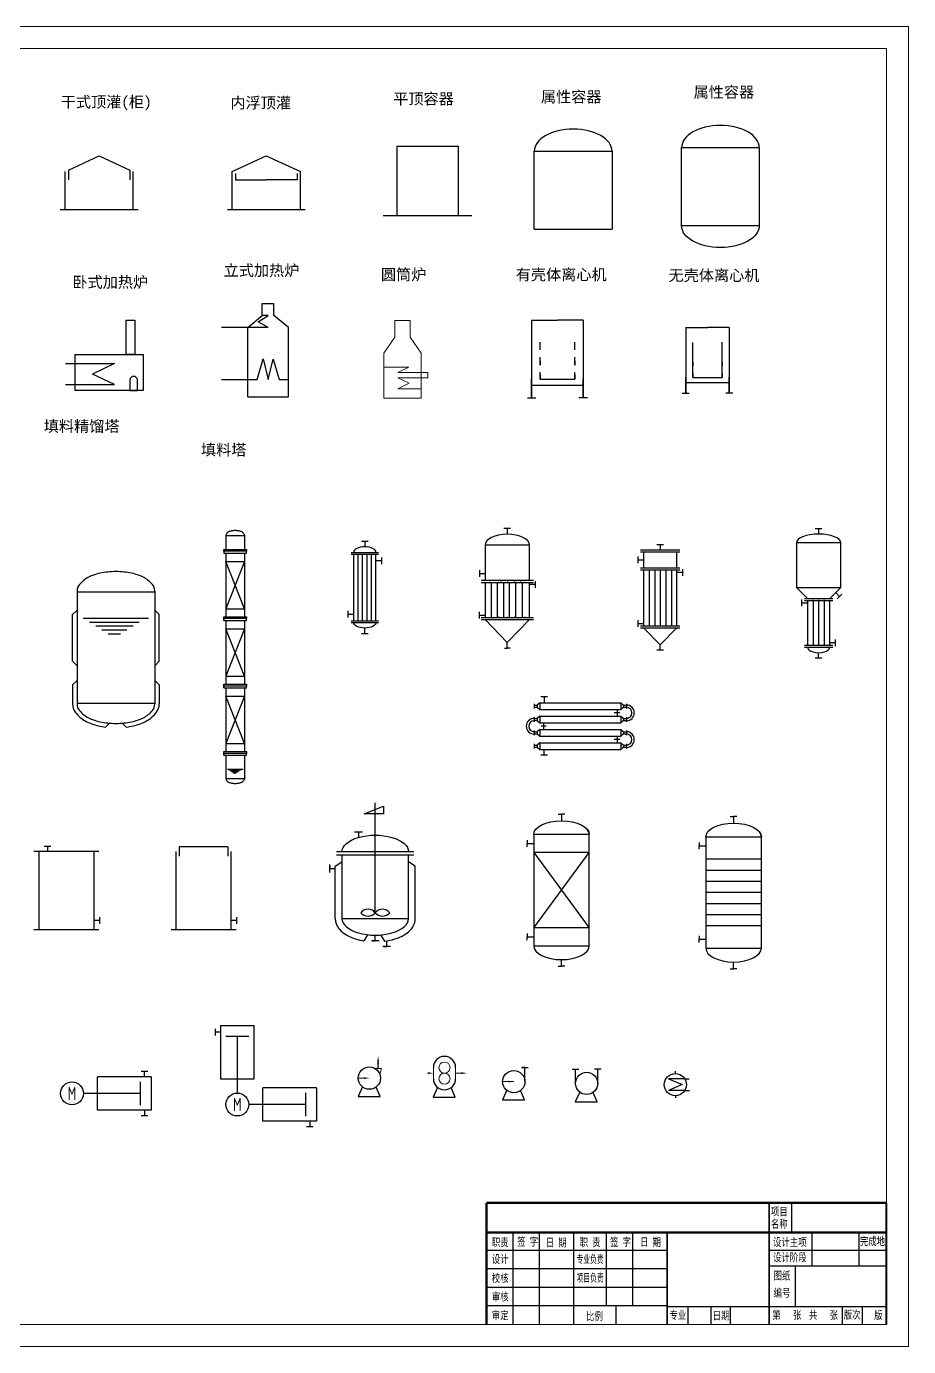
# Model space of a CAD drawing. Extents: x 2909 to 6527, y 1421 to 2016.
# Drawn here: x 6130 to 6527, y 1421 to 2015 of the extents above; entities that cross this region are included whole.
import ezdxf
from ezdxf.enums import TextEntityAlignment as Align

# ---------------------------------------------------------------- set-up
doc = ezdxf.new("R2010")
doc.units = 0
doc.linetypes.add('ACAD_ISO02W100', pattern=[15, 12, -3])
for name, color, linetype in [('sb', 2, 'Continuous'), ('sbnbps', 9, 'Continuous'), ('THIN_LINE', 1, 'Continuous')]:
    doc.layers.add(name, color=color, linetype=linetype)
doc.layers.add('细实线', color=7, linetype='Continuous', lineweight=18)
doc.styles.add('HGCAD', font='gbenor.shx', dxfattribs={"width": 0.75, "bigfont": 'gbcbig.shx'})
doc.styles.get("Standard").update_dxf_attribs({"font": 'txt', "bigfont": 'gbcbig.shx'})
doc.styles.add('TQ', font='', dxfattribs={"width": 0.75})
doc.styles.get('TQ').set_extended_font_data('SimSun')
doc.dimstyles.new('HGCAD', dxfattribs={"dimtxt": 3.5, "dimasz": 2.5, "dimexe": 1, "dimexo": 1, "dimgap": 1, "dimtad": 1, "dimdec": 0, "dimzin": 0, "dimdsep": 46, "dimtxsty": 'HGCAD', "dimcen": 2.5, "dimadec": 0, "dimazin": 0, "dimtfac": 1, "dimtmove": 0, "dimatfit": 0, "dimfxl": 1, "dimtfill": 1, "dimarcsym": 0})

# ---------------------------------------------------------------- blocks, each defined once
blk = doc.blocks.new('#HGCAD-TF-TK~A1H~HGCAD标准图框')
at = {"layer": '细实线', "color": 7}
blk.add_lwpolyline([(10, -10), (-831, -10), (-831, 584), (10, 584)], close=True, dxfattribs=at)
at = {"layer": '细实线', "color": 4}
blk.add_lwpolyline([(0, 0), (-806, 0), (-806, 574), (0, 574)], close=True, dxfattribs=at)
blk = doc.blocks.new('立式加热炉')
for p, q in [((0.438, 0.873), (0.438, 1)), ((0.438, 1), (0.562, 1)), ((0.562, 0.873), (0.562, 1)), ((0.282, 0.746), (0.438, 0.873)), ((0.392, 0.805), (0.5, 0.873)), ((0.5, 0.873), (0.438, 0.873)), ((0.718, 0.746), (0.562, 0.873)), ((0.5, 0.746), (0, 0.746)), ((0.282, 0), (0.282, 0.746)), ((0.5, 0.746), (0.392, 0.805)), ((0.718, 0), (0.718, 0.746)), ((0.382, 0.189), (0.447, 0.407)), ((0.447, 0.407), (0.5, 0.189)), ((0.5, 0.189), (0.555, 0.404)), ((0.555, 0.404), (0.617, 0.189)), ((0, 0.189), (0.382, 0.189)), ((0.617, 0.189), (0.718, 0.189)), ((0.282, 0), (0.718, 0))]:
    blk.add_line(p, q)
blk = doc.blocks.new('平顶容器')
for p, q in [((0.156, 0.787), (0.156, 0)), ((0.156, 0.787), (0.845, 0.787)), ((0.845, 0.787), (0.845, 0)), ((1, 0), (0, 0))]:
    blk.add_line(p, q)
blk = doc.blocks.new('干式顶灌(柜)')
for p, q in [((0.105, 0.509), (0.5, 0.693)), ((0.5, 0.693), (0.895, 0.509)), ((0.105, 0.509), (0.105, 0.382)), ((0.895, 0.509), (0.895, 0.382)), ((0.062, 0), (0.062, 0.49)), ((0.938, 0), (0.938, 0.49)), ((0, 0), (1, 0))]:
    blk.add_line(p, q)
blk = doc.blocks.new('内浮顶灌')
for p, q in [((0.062, 0.49), (0.5, 0.693)), ((0.5, 0.693), (0.938, 0.49)), ((0.062, 0), (0.062, 0.49)), ((0.105, 0.466), (0.105, 0.382)), ((0.105, 0.382), (0.5, 0.382)), ((0.895, 0.382), (0.5, 0.382)), ((0.895, 0.466), (0.895, 0.382)), ((0.938, 0), (0.938, 0.49)), ((0, 0), (1, 0))]:
    blk.add_line(p, q)
blk = doc.blocks.new('属性容器模板2')
for p, q in [((0, 1), (1, 1)), ((0, 0), (0, 1)), ((1, 1), (1, 0)), ((0, 0), (1, 0))]:
    blk.add_line(p, q)
blk.add_ellipse((0.5, 1), major_axis=(-0.5, 0), ratio=0.570921, start_param=3.141593, end_param=6.283185)
blk = doc.blocks.new('属性容器模板1')
for p, q in [((0, 1), (1, 1)), ((0, 0), (0, 1)), ((1, 1), (1, 0)), ((0, 0), (1, 0))]:
    blk.add_line(p, q)
blk.add_ellipse((0.5, 1), major_axis=(-0.5, 0), ratio=0.570921, start_param=3.141593, end_param=6.283185)
at = {"extrusion": (0, 0, -1)}
blk.add_ellipse((0.5, 0), major_axis=(-0.5, 0), ratio=0.570921, start_param=3.141593, end_param=6.283185, dxfattribs=at)
blk = doc.blocks.new('卧式管式加热炉')
for p, q in [((0, 0.344), (0.628, 0.344)), ((0.628, 0.344), (0.347, 0.21)), ((0.628, 0.077), (0.347, 0.21)), ((0, 0.077), (0.628, 0.077))]:
    blk.add_line(p, q)
for points in [[(0.78, 0.904), (0.891, 0.904), (0.891, 0.462), (0.78, 0.462)], [(0.126, 0.462), (1, 0.462), (1, 0), (0.126, 0)]]:
    blk.add_lwpolyline(points, close=True)
blk.add_lwpolyline([(0.829, 0.132), (0.829, 0), (0.924, 0), (0.924, 0.132)])
blk.add_arc((0.876, 0.132), 0.0475, 0, 180)
blk = doc.blocks.new('圆筒炉1')
at = {"lineweight": 0}
for points in [[(0.241, 0.996), (0.143, 0.996)], [(0.241, 0.996), (0.143, 0.996)], [(0.143, 0.996), (0.143, 0.785)], [(0.241, 0.996), (0.339, 0.996)], [(0.241, 0.996), (0.339, 0.996)], [(0.339, 0.996), (0.339, 0.785)], [(0, 0.576), (0.143, 0.785)], [(0.482, 0.576), (0.339, 0.785)], [(0, 0), (0, 0.576)], [(0, 0.483), (0, 0.576)], [(0.482, 0.483), (0.482, 0.576)], [(0.482, 0.576), (0.482, 0.329)], [(0, 0), (0, 0.483)], [(0.321, 0.399), (0, 0.399)], [(0.181, 0.329), (0.321, 0.399)], [(0.482, 0), (0.482, 0.483)], [(0.482, 0.329), (0.181, 0.329)], [(0.568, 0.262), (0.181, 0.262)], [(0.181, 0.262), (0.328, 0.191)], [(0.328, 0.191), (0.181, 0.121)], [(0.482, 0.329), (0.568, 0.329)], [(0.568, 0.329), (0.568, 0.262)], [(0.482, 0), (0, 0)], [(0, 0), (0.482, 0)], [(0, 0), (0.241, 0)], [(0.482, 0.121), (0.181, 0.121)], [(0.482, 0), (0.482, 0.121)]]:
    blk.add_lwpolyline(points, dxfattribs=at)
blk = doc.blocks.new('TMain#Pumpandreduce_machine35-有孔壳体离心机')
at = {"linetype": 'ACAD_ISO02W100'}
for p, q in [((0.054, 0.999), (0.054, 0)), ((0.054, 0.999), (0.386, 0.999)), ((0.717, 0.999), (0.386, 0.999)), ((0.717, 0.999), (0.717, 0)), ((0.163, 0.616), (0.163, 0.714)), ((0.609, 0.616), (0.609, 0.714)), ((0.163, 0.42), (0.163, 0.521)), ((0.609, 0.42), (0.609, 0.521)), ((0.163, 0.476), (0.163, 0.42)), ((0.609, 0.476), (0.609, 0.42)), ((0.054, 0), (0.054, 0.238)), ((0.163, 0.297), (0.163, 0.33)), ((0.163, 0.238), (0.163, 0.297)), ((0.163, 0.297), (0.163, 0.238)), ((0.163, 0.238), (0.609, 0.238)), ((0.609, 0.297), (0.609, 0.33)), ((0.609, 0.238), (0.609, 0.297)), ((0.609, 0.297), (0.609, 0.238)), ((0.717, 0), (0.717, 0.238)), ((0, 0), (0.068, 0)), ((0.054, 0), (0.054, 0.163)), ((0.054, 0.163), (0.054, 0.163)), ((0.054, 0.163), (0.717, 0.163)), ((0.068, 0), (0.108, 0)), ((0.703, 0), (0.663, 0)), ((0.771, 0), (0.703, 0)), ((0.717, 0), (0.717, 0.163))]:
    blk.add_line(p, q, dxfattribs=at)
blk = doc.blocks.new('无孔壳体离心机')
at = {"linetype": 'ACAD_ISO02W100'}
for p, q in [((0.053, 0.985), (0.053, 0)), ((0.053, 0.985), (0.38, 0.985)), ((0.707, 0.985), (0.38, 0.985)), ((0.707, 0.985), (0.707, 0)), ((0.16, 0.235), (0.16, 0.757)), ((0.16, 0.608), (0.16, 0.705)), ((0.601, 0.235), (0.601, 0.762)), ((0.601, 0.608), (0.601, 0.705)), ((0.16, 0.415), (0.16, 0.514)), ((0.16, 0.47), (0.16, 0.415)), ((0.601, 0.415), (0.601, 0.514)), ((0.601, 0.47), (0.601, 0.415)), ((0.053, 0), (0.053, 0.235)), ((0.16, 0.293), (0.16, 0.325)), ((0.16, 0.235), (0.16, 0.293)), ((0.16, 0.293), (0.16, 0.235)), ((0.16, 0.235), (0.601, 0.235)), ((0.601, 0.293), (0.601, 0.325)), ((0.601, 0.235), (0.601, 0.293)), ((0.601, 0.293), (0.601, 0.235)), ((0.707, 0), (0.707, 0.235)), ((0, 0), (0.067, 0)), ((0.053, 0), (0.053, 0.161)), ((0.053, 0.161), (0.053, 0.161)), ((0.053, 0.161), (0.707, 0.161)), ((0.067, 0), (0.107, 0)), ((0.694, 0), (0.654, 0)), ((0.761, 0), (0.694, 0)), ((0.707, 0), (0.707, 0.161))]:
    blk.add_line(p, q, dxfattribs=at)
blk = doc.blocks.new('填料塔')
at = {"layer": 'sb', "color": 0}
for p, q in [((27445, 11922), (27445, 11017)), ((27445, 11897), (28645, 11897)), ((28645, 11922), (28645, 11017)), ((27325, 11017), (28765, 11017)), ((27325, 10897), (27325, 11017)), ((27325, 11017), (27325, 10777)), ((28765, 10897), (27325, 10897)), ((27325, 10777), (28765, 10777)), ((27445, 10777), (27445, 6684)), ((28645, 10777), (28645, 6684)), ((28765, 11017), (28765, 10897)), ((28765, 10777), (28765, 10897)), ((27325, 6444), (27325, 6684)), ((27325, 6684), (28765, 6684)), ((28765, 6564), (27325, 6564)), ((27325, 6564), (27325, 6444)), ((27325, 6444), (28765, 6444)), ((27445, 6444), (27445, 2350)), ((28645, 6444), (28645, 2350)), ((28765, 6684), (28765, 6564)), ((28765, 6444), (28765, 6564)), ((27325, 2110), (27325, 2350)), ((27325, 2350), (28765, 2350)), ((28765, 2230), (27325, 2230)), ((27325, 2230), (27325, 2110)), ((27325, 2110), (28765, 2110)), ((27445, 2110), (27445, -1983)), ((28645, 2110), (28645, -1983)), ((28765, 2350), (28765, 2230)), ((28765, 2110), (28765, 2230)), ((27325, -2223), (27325, -1983)), ((27325, -1983), (28765, -1983)), ((27325, -2223), (27325, -1983)), ((27325, -1983), (28765, -1983)), ((28765, -2103), (27325, -2103)), ((27325, -2103), (27325, -2223)), ((28765, -2103), (27325, -2103)), ((27325, -2103), (27325, -2223)), ((27325, -2223), (28765, -2223)), ((27325, -2223), (28765, -2223)), ((27445, -2223), (27445, -3728)), ((28645, -2223), (28645, -3728)), ((28765, -1983), (28765, -2103)), ((28765, -1983), (28765, -2103)), ((28765, -2223), (28765, -2103)), ((28765, -2223), (28765, -2103)), ((27445, -3703), (28645, -3703))]:
    blk.add_line(p, q, dxfattribs=at)
for centre, radius, start, end in [((27604, 11922), 159, 140.36073, 180), ((27813, 11749), 431, 116.56505, 140.36073), ((27953, 11469), 743, 101.70092, 116.56505), ((28045, 11025), 1197, 90, 101.70092), ((28045, 11025), 1197, 78.29908, 90), ((28137, 11469), 743, 63.43495, 78.29908), ((28277, 11749), 431, 39.63927, 63.43495), ((28486, 11922), 159, 0, 39.63927), ((27604, -3728), 159, 180, 219.63927), ((27813, -3555), 431, 219.63927, 243.43495), ((27953, -3276), 743, 243.43495, 258.29908), ((28045, -2832), 1197, 258.29908, 270), ((28045, -2832), 1197, 270, 281.70092), ((28137, -3276), 743, 281.70092, 296.56505), ((28277, -3555), 431, 296.56505, 320.36073), ((28486, -3728), 159, 320.36073, 0)]:
    blk.add_arc(centre, radius, start, end, dxfattribs=at)
at = {"layer": 'sbnbps', "color": 0}
for p, q in [((28645, 10243), (27445, 7195)), ((27445, 10243), (28645, 10243)), ((28645, 7195), (27445, 10243)), ((27445, 7195), (28645, 7195)), ((28645, 5910), (27445, 2862)), ((27445, 5910), (28645, 5910)), ((28645, 2862), (27445, 5910)), ((27445, 2862), (28645, 2862)), ((28645, -1471), (27445, 1577)), ((27445, 1577), (28645, 1577)), ((28645, 1577), (27445, -1471)), ((27445, -1471), (28645, -1471)), ((27541, -3106), (28549, -3106)), ((27637, -3166), (28405, -3166)), ((27733, -3226), (28309, -3226)), ((27829, -3286), (28213, -3286)), ((27925, -3346), (28117, -3346))]:
    blk.add_line(p, q, dxfattribs=at)
blk = doc.blocks.new('#HGCAD~PID~SB~006')
at = {"color": 7}
for p, q in [((-7, 19.8), (-10, 19.8)), ((-8.5, 19.8), (-8.5, 17.5)), ((14.62, 17.5), (-14.62, 17.5)), ((-12.5, 17.5), (-12.5, -17.5)), ((12.5, -17.5), (12.5, 17.5)), ((-14.62, -17.5), (14.62, -17.5)), ((14.8, -13.5), (12.5, -13.5)), ((14.8, -12), (14.8, -15))]:
    blk.add_line(p, q, dxfattribs=at)
blk = doc.blocks.new('#HGCAD~PID~SB~007')
for p, q in [((-11, 19.62), (-11, 15.38)), ((11, 19.62), (-11, 19.62)), ((11, 19.62), (11, 15.38))]:
    blk.add_line(p, q)
at = {"color": 7}
for p, q in [((-12.5, 17.5), (-12.5, -17.5)), ((12.5, -17.5), (12.5, 17.5)), ((-14.62, -17.5), (14.62, -17.5)), ((14.8, -13.5), (12.5, -13.5)), ((14.8, -12), (14.8, -15))]:
    blk.add_line(p, q, dxfattribs=at)
blk = doc.blocks.new('#HGCAD~PID~SB~008')
at = {"color": 7}
for p, q in [((-5.02, 47.12), (3.66, 50.51)), ((0, 2.6), (0, 52.07)), ((3.66, 50.51), (3.66, 47.12)), ((3.66, 47.12), (-5.02, 47.12)), ((17.39, 30), (-17.39, 30)), ((-18, 23.49), (-15, 25.51)), ((17.39, 28.44), (-17.39, 28.44)), ((-15, 28.44), (-15, 0)), ((15, 0), (15, 28.44)), ((18, 23.49), (15, 25.51)), ((-18, 0), (-18, 23.49)), ((18, 0), (18, 23.49)), ((-15, 0), (15, 0)), ((-3.44, -7.3), (-5.16, -10.09)), ((2.4, -7.4), (4.15, -10.24))]:
    blk.add_line(p, q, dxfattribs=at)
for p, q in [((-9.28, 38.99), (-5.78, 38.99)), ((-7.53, 38.99), (-7.53, 36.49)), ((-20.51, 20.74), (-20.51, 24.24)), ((-20.51, 23.74), (-20.51, 22.49)), ((-20.51, 21.24), (-20.51, 22.49)), ((-20.51, 22.49), (-18, 22.49)), ((1.75, -10.01), (-1.75, -10.01)), ((-1.25, -10.01), (0, -10.01)), ((0, -10.01), (0, -7.5)), ((1.25, -10.01), (0, -10.01)), ((5.15, -12.6), (5.15, -10.09)), ((6.9, -12.6), (3.4, -12.6)), ((3.9, -12.6), (5.15, -12.6)), ((6.4, -12.6), (5.15, -12.6))]:
    blk.add_line(p, q)
for centre, start, end in [((-3.27, 0.02), 38.32444, 141.67556), ((-3.27, 5.19), 218.32444, 321.67556), ((3.27, 0.02), 38.32444, 141.67556), ((3.27, 5.19), 218.32444, 321.67556)]:
    blk.add_arc(centre, 4.17, start, end, dxfattribs=at)
at = {"extrusion": (0, 0, -1)}
blk.add_ellipse((0, 30), major_axis=(-15, 0), ratio=0.5, start_param=6.283185, end_param=9.424778, dxfattribs=at)
blk.add_ellipse((0, 0), major_axis=(-15, 0), ratio=0.5, start_param=6.283185, end_param=9.424778)
for points, knots in [([(-18, 0), (-18, -0.63), (-17.91, -1.25), (-17.58, -2.44), (-17.33, -3.01), (-16.73, -4.08), (-16.37, -4.57), (-15.19, -5.89), (-14.27, -6.63), (-12.19, -7.91), (-11.04, -8.45), (-8.57, -9.35), (-7.24, -9.7), (-5.63, -10.01), (-5.39, -10.05), (-5.16, -10.09)], [6.283185, 6.283185, 6.283185, 6.283185, 6.422127, 6.422127, 6.56107, 6.56107, 6.700012, 6.700012, 6.96411, 6.96411, 7.228208, 7.228208, 7.492306, 7.492306, 7.537217, 7.537217, 7.537217, 7.537217]), ([(4.15, -10.24), (5.78, -10.02), (7.37, -9.69), (10.37, -8.75), (11.78, -8.14), (13.98, -6.83), (14.84, -6.18), (16.16, -4.85), (16.66, -4.2), (17.46, -2.78), (17.75, -1.99), (17.97, -0.79), (18, -0.39), (18, 0)], [8.107464, 8.107464, 8.107464, 8.107464, 8.412556, 8.412556, 8.727307, 8.727307, 8.966135, 8.966135, 9.151648, 9.151648, 9.337161, 9.337161, 9.424775, 9.424775, 9.424775, 9.424775])]:
    blk.add_open_spline(points, degree=3, knots=knots)
blk = doc.blocks.new('#HGCAD~PID~SB~009')
for p, q in [((-1.5, 34.25), (0, 34.25)), ((0, 34.25), (0, 31.25)), ((1.5, 34.25), (0, 34.25)), ((-15.5, 22.5), (-15.5, 21)), ((-15.5, 21), (-12.5, 21)), ((-15.5, 19.5), (-15.5, 21)), ((-12.5, -17), (12.5, 17)), ((-12.5, 17), (12.5, -17)), ((-15.5, -19.5), (-15.5, -21)), ((-15.5, -22.5), (-15.5, -21)), ((-15.5, -21), (-12.5, -21)), ((-1.5, -34.25), (0, -34.25)), ((0, -34.25), (0, -31.25)), ((1.5, -34.25), (0, -34.25))]:
    blk.add_line(p, q)
at = {"color": 7}
for p, q in [((-12.5, 25), (-12.5, -25)), ((12.5, 25), (-12.5, 25)), ((12.5, -25), (12.5, 25)), ((12.5, 17), (-12.5, 17)), ((12.5, -17), (-12.5, -17)), ((-12.5, -25), (12.5, -25))]:
    blk.add_line(p, q, dxfattribs=at)
blk.add_arc((9.32, 25), 3.18, 0, 40.29184, dxfattribs=at)
at = {"extrusion": (0, 0, -1)}
blk.add_ellipse((0, 25), major_axis=(12.5, 0), ratio=0.5, start_param=3.141593, end_param=6.283185, dxfattribs=at)
blk.add_ellipse((0, -25), major_axis=(12.5, 0), ratio=0.5, start_param=3.141593, end_param=6.283185)
blk = doc.blocks.new('#HGCAD~PID~SB~010')
for p, q in [((-1.5, 34.25), (0, 34.25)), ((0, 34.25), (0, 31.25)), ((1.5, 34.25), (0, 34.25)), ((-15.5, 22.5), (-15.5, 21)), ((-15.5, 21), (-12.5, 21)), ((-15.5, 19.5), (-15.5, 21)), ((-15.5, -19.5), (-15.5, -21)), ((-15.5, -22.5), (-15.5, -21)), ((-15.5, -21), (-12.5, -21)), ((-1.5, -34.25), (0, -34.25)), ((0, -34.25), (0, -31.25)), ((1.5, -34.25), (0, -34.25))]:
    blk.add_line(p, q)
at = {"color": 7}
for p, q in [((-12.5, 25), (-12.5, -25)), ((12.5, 25), (-12.5, 25)), ((12.5, -25), (12.5, 25)), ((12.5, 15), (-12.5, 15)), ((12.5, 10), (-12.5, 10)), ((12.5, 5), (-12.5, 5)), ((12.5, 0), (-12.5, 0)), ((12.5, -5), (-12.5, -5)), ((12.5, -10), (-12.5, -10)), ((12.5, -15), (-12.5, -15)), ((-12.5, -25), (12.5, -25))]:
    blk.add_line(p, q, dxfattribs=at)
blk.add_arc((9.32, 25), 3.18, 0, 40.29184, dxfattribs=at)
at = {"extrusion": (0, 0, -1)}
blk.add_ellipse((0, 25), major_axis=(12.5, 0), ratio=0.5, start_param=3.141593, end_param=6.283185, dxfattribs=at)
blk.add_ellipse((0, -25), major_axis=(12.5, 0), ratio=0.5, start_param=3.141593, end_param=6.283185)
blk = doc.blocks.new('#HGCAD~PID~SB~019')
for p, q in [((-1.5, 20.77), (1.5, 20.77)), ((0, 20.77), (0, 18.27)), ((7.5, 12), (5, 12)), ((7.5, 13.5), (7.5, 10.5)), ((-7.5, -13.5), (-7.5, -10.5)), ((-7.5, -12), (-5, -12)), ((-1.5, -20.77), (1.5, -20.77)), ((0, -20.77), (0, -18.27))]:
    blk.add_line(p, q)
at = {"color": 7}
for p, q in [((-6.16, 15.77), (6.16, 15.77)), ((-6.16, 15), (6.16, 15)), ((-5, -15), (-5, 15)), ((-3, -15), (-3, 15)), ((-1, -15), (-1, 15)), ((1, -15), (1, 15)), ((3, -15), (3, 15)), ((5, -15), (5, 15)), ((-6.16, -15), (6.16, -15)), ((-6.16, -15.77), (6.16, -15.77))]:
    blk.add_line(p, q, dxfattribs=at)
blk.add_ellipse((0, 15.77), major_axis=(-5, 0), ratio=0.5, start_param=3.141593, end_param=6.283185)
at = {"extrusion": (0, 0, -1)}
blk.add_ellipse((0, -15.77), major_axis=(-5, 0), ratio=0.5, start_param=3.141593, end_param=6.283185, dxfattribs=at)
blk = doc.blocks.new('GZ')
for p, q in [((-2.51, 1.25), (-2.51, 0)), ((-2.51, -1.25), (-2.51, 0)), ((-2.51, 0), (0, 0))]:
    blk.add_line(p, q)
blk = doc.blocks.new('DRE307')
at = {"rotation": 270}
blk.add_blockref('GZ', (0, 0), dxfattribs=at)
blk = doc.blocks.new('#HGCAD~PID~SB~020')
for p, q in [((1.5, 23.25), (-1.5, 23.25)), ((0, 23.25), (0, 20.74)), ((-12.51, 4.5), (-12.51, 1.5)), ((-12.51, 3), (-10, 3)), ((12.51, -1.92), (10, -1.92)), ((12.51, -0.42), (12.51, -3.42)), ((-12.51, -17.17), (-12.51, -14.17)), ((-12.51, -15.67), (-10, -15.67))]:
    blk.add_line(p, q)
at = {"color": 7}
for p, q in [((10, 15.74), (-10, 15.74)), ((-10, 15.74), (-10, 0)), ((10, 0), (10, 15.74)), ((-11.8, 0), (11.8, 0)), ((-11.8, -0.92), (11.8, -0.92)), ((-10, -0.92), (-10, -16.67)), ((-7.15, -16.67), (-7.15, -0.92)), ((-4.36, -16.67), (-4.36, -0.92)), ((-1.57, -16.67), (-1.57, -0.92)), ((1.04, -16.67), (1.04, -0.92)), ((3.93, -16.67), (3.93, -0.92)), ((6.89, -16.67), (6.89, -0.92)), ((10, -16.67), (10, -0.92)), ((-11.8, -16.67), (11.8, -16.67)), ((-11.8, -17.59), (11.8, -17.59)), ((-10, -17.59), (0, -28.06)), ((0, -28.06), (10, -17.59))]:
    blk.add_line(p, q, dxfattribs=at)
blk.add_ellipse((0, 15.74), major_axis=(-10, 0), ratio=0.5, start_param=3.141593, end_param=6.283185)
for p in [(-7.86, -0.92), (-3.93, -0.92), (-2.77, -0.9), (0, -0.92), (0.18, -0.9), (3.13, -0.9), (3.93, -0.92), (6.08, -0.9), (7.86, -0.92), (-3.93, -16.67), (-3.33, -16.67), (0, -16.67), (0, -16.67), (3.33, -16.67), (3.93, -16.67), (6.67, -16.67), (7.86, -16.67)]:
    blk.add_point(p, dxfattribs=at)
at = {"color": 7, "rotation": 180}
blk.add_blockref('DRE307', (0, -28.06), dxfattribs=at)
blk = doc.blocks.new('#HGCAD~PID~SB~021')
for p, q in [((-1.5, 24.18), (1.5, 24.18)), ((0, 24.18), (0, 21.67)), ((-10.01, 15.64), (-10.01, 18.64)), ((-10.01, 17.14), (-7.5, 17.14)), ((10.01, 13), (10.01, 10)), ((10.01, 11.5), (7.5, 11.5)), ((-10.01, -13), (-10.01, -10)), ((-10.01, -11.5), (-7.5, -11.5)), ((-7.59, -13.45), (-0.04, -21)), ((7.5, -13.45), (-0.04, -21)), ((1.46, -23.51), (-1.54, -23.51)), ((-0.04, -23.51), (-0.04, -21))]:
    blk.add_line(p, q)
at = {"color": 7}
for p, q in [((-8.82, 21.67), (8.82, 21.67)), ((-8.82, 20.83), (8.82, 20.83)), ((-7.5, 20.83), (-7.5, 13.45)), ((7.5, 13.45), (7.5, 20.83)), ((8.82, 13.45), (-8.82, 13.45)), ((8.82, 12.5), (-8.82, 12.5)), ((-7.5, 12.5), (-7.5, -12.5)), ((-5, 12.5), (-5, -12.5)), ((-2.5, 12.5), (-2.5, -12.5)), ((0, 12.5), (0, -12.5)), ((2.5, 12.5), (2.5, -12.5)), ((5, 12.5), (5, -12.5)), ((7.5, -12.5), (7.5, 12.5)), ((-8.82, -12.5), (8.82, -12.5)), ((-8.82, -13.45), (8.82, -13.45))]:
    blk.add_line(p, q, dxfattribs=at)
for p in [(-5, 12.5), (-2.5, 12.5), (0, 12.5), (2.5, 12.5), (5, 12.5)]:
    blk.add_point(p, dxfattribs=at)
blk = doc.blocks.new('#HGCAD~PID~SB~022')
for p, q in [((-1.5, 26.51), (1.5, 26.51)), ((0, 26.51), (0, 24)), ((-7.51, -8.44), (-7.51, -5.44)), ((9.46, -4.08), (7.69, -2.31)), ((10.52, -3.02), (8.4, -5.14)), ((-7.51, -6.94), (-5, -6.94)), ((7.51, -23.44), (7.51, -26.44)), ((0, -31.9), (0, -29.39)), ((7.51, -24.94), (5, -24.94)), ((1.5, -31.9), (-1.5, -31.9))]:
    blk.add_line(p, q)
at = {"color": 7}
for p, q in [((-10, 20), (-10, 0)), ((10, 20), (-10, 20)), ((10, 0), (10, 20)), ((-10, 0), (-5, -4.98)), ((-10, 0), (-5, 0)), ((-10, 0), (10, 0)), ((5, -4.98), (10, 0)), ((-6.39, -4.98), (6.39, -4.98)), ((-6.39, -5.94), (6.39, -5.94)), ((-5, -5.94), (-5, -25.94)), ((-2.5, -5.94), (-2.5, -25.94)), ((0, -5.94), (0, -25.94)), ((2.5, -5.94), (2.5, -25.94)), ((5, -25.94), (5, -5.94)), ((-6.39, -25.94), (6.39, -25.94)), ((-6.39, -26.89), (6.39, -26.89))]:
    blk.add_line(p, q, dxfattribs=at)
for centre, major_axis, ratio, start_param, end_param in [((0, 20), (-10, 0), 0.4, 3.141593, 6.283185), ((0, -26.89), (-5, 0), 0.5, 0, 3.141593)]:
    blk.add_ellipse(centre, major_axis=major_axis, ratio=ratio, start_param=start_param, end_param=end_param)
for p in [(-2.5, -5.94), (0, -5.94), (2.5, -5.94)]:
    blk.add_point(p, dxfattribs=at)
blk = doc.blocks.new('#HGCAD~PID~SB~024')
for p, q in [((1.77, 13.11), (-1.23, 13.11)), ((0.27, 13.11), (0.27, 10.6)), ((0.27, -13.11), (0.27, -10.6)), ((1.77, -13.11), (-1.23, -13.11))]:
    blk.add_line(p, q)
at = {"color": 7}
for p, q in [((-4.24, 10), (-4.24, 7.79)), ((-4.24, 9.4), (-2.89, 9.4)), ((-4.24, 8.4), (-2.89, 8.4)), ((-1.73, 10.4), (-2.89, 9.4)), ((-2.89, 9.4), (-2.89, 8.4)), ((-2.89, 8.4), (-1.73, 7.4)), ((-1.73, 10.4), (-1.73, 7.4)), ((-1.73, 10.4), (34.8, 10.4)), ((-1.73, 7.4), (34.8, 7.4)), ((31.77, 6.01), (34.27, 6.01)), ((33.12, 7.4), (33.12, 4.4)), ((34.8, 10.4), (34.8, 7.4)), ((34.8, 10.4), (35.96, 9.4)), ((35.96, 8.4), (34.8, 7.4)), ((35.96, 9.4), (37.3, 9.4)), ((35.96, 9.4), (35.96, 8.4)), ((35.96, 8.4), (37.3, 8.4)), ((37.3, 10), (37.3, 7.79)), ((-4.24, 4), (-4.24, 1.79)), ((-4.24, 3.42), (-2.89, 3.4)), ((-2.89, 2.4), (-4.24, 2.38)), ((-1.73, 4.4), (-2.89, 3.4)), ((-2.89, 3.4), (-2.89, 2.4)), ((-2.89, 2.4), (-1.73, 1.4)), ((-1.73, 4.4), (-1.73, 1.4)), ((-1.73, 4.4), (34.8, 4.4)), ((-1.73, 1.4), (34.8, 1.4)), ((-1.16, 0), (1.16, 0)), ((0, 1.4), (0, -1.6)), ((34.8, 4.4), (34.8, 1.4)), ((34.8, 4.4), (35.96, 3.4)), ((35.96, 2.4), (34.8, 1.4)), ((35.96, 3.4), (35.96, 2.4)), ((35.96, 3.4), (37.3, 3.4)), ((35.96, 2.4), (37.3, 2.4)), ((37.3, 4), (37.3, 1.79)), ((-4.24, -2), (-4.24, -4.21)), ((-4.24, -2.6), (-2.89, -2.6)), ((-4.24, -3.6), (-2.89, -3.6)), ((-1.73, -1.6), (-2.89, -2.6)), ((-2.89, -2.6), (-2.89, -3.6)), ((-2.89, -3.6), (-1.73, -4.6)), ((-1.73, -1.6), (-1.73, -4.6)), ((-1.73, -1.6), (34.8, -1.6)), ((-1.73, -4.6), (34.8, -4.6)), ((33.12, -4.6), (33.12, -7.6)), ((34.8, -1.6), (34.8, -4.6)), ((34.8, -1.6), (35.96, -2.6)), ((35.96, -3.6), (34.8, -4.6)), ((35.96, -2.6), (37.3, -2.6)), ((35.96, -2.6), (35.96, -3.6)), ((35.96, -3.6), (37.3, -3.6)), ((37.3, -2), (37.3, -4.21)), ((-4.24, -8), (-4.24, -10.21)), ((-4.24, -8.6), (-2.89, -8.6)), ((-4.24, -9.6), (-2.89, -9.6)), ((-1.73, -7.6), (-2.89, -8.6)), ((-2.89, -8.6), (-2.89, -9.6)), ((-2.89, -9.6), (-1.73, -10.6)), ((-1.73, -7.6), (-1.73, -10.6)), ((-1.73, -7.6), (34.8, -7.6)), ((-1.73, -10.6), (34.8, -10.6)), ((31.77, -6.01), (34.27, -6.01)), ((34.8, -7.6), (34.8, -10.6)), ((34.8, -7.6), (35.96, -8.6)), ((35.96, -9.6), (34.8, -10.6)), ((35.96, -8.6), (37.3, -8.6)), ((35.96, -8.6), (35.96, -9.6)), ((35.96, -9.6), (37.3, -9.6)), ((37.3, -8), (37.3, -10.21))]:
    blk.add_line(p, q, dxfattribs=at)
for centre, radius, start, end in [((37.3, 5.88), 3.54, 270.11093, 89.88907), ((37.26, 5.88), 2.5, 270.95299, 89.04701), ((-4.23, -0.12), 3.54, 90.11093, 269.88907), ((-4.19, -0.12), 2.5, 90.95299, 269.04701), ((37.3, -6.12), 3.54, 270.11093, 89.88907), ((37.26, -6.12), 2.5, 270.95299, 89.04701)]:
    blk.add_arc(centre, radius, start, end, dxfattribs=at)
blk = doc.blocks.new('#HGCAD~PID~SB~025')
for p, q in [((0, 5), (0, 6)), ((-3.16, 2.65), (3, 0)), ((4.24, 2.65), (-3.16, 2.65)), ((3, 0), (-3.12, -2.57)), ((4.24, 2.65), (6.25, 2.65)), ((4.29, -2.57), (-3.12, -2.57)), ((0, -5), (0, -6)), ((4.29, -2.57), (6.3, -2.57))]:
    blk.add_line(p, q)
blk.add_circle((0, 0), 5)
blk = doc.blocks.new('#HGCAD~PID~SB~028')
for p, q in [((0, 7.5), (-24.14, 7.5)), ((-24.14, -7.5), (-24.14, 7.5)), ((-1.5, 10), (-4.5, 10)), ((-3, 7.5), (-3, 10)), ((0, 7.5), (0, -7.5)), ((-4.83, 0), (-30.41, 0)), ((-4.83, 5.23), (-4.83, -5.23)), ((0, -7.5), (-24.14, -7.5)), ((-1.5, -10), (-4.5, -10)), ((-3, -7.5), (-3, -10))]:
    blk.add_line(p, q)
blk.add_circle((-35.56, 0.08), 5.15)
at = {"style": 'HGCAD', "width": 0.75}
blk.add_text('M', height=6, dxfattribs=at).set_placement((-35.56, 0.08), align=Align.MIDDLE)
blk = doc.blocks.new('#HGCAD~PID~SB~029')
for p, q in [((-45.56, 34.06), (-45.56, 31.06)), ((-43.06, 32.56), (-45.56, 32.56)), ((-43.06, 35.56), (-28.06, 35.56)), ((-43.06, 35.56), (-43.06, 11.42)), ((-40.79, 30.73), (-30.33, 30.73)), ((-35.56, 30.73), (-35.56, 5.15)), ((-28.06, 35.56), (-28.06, 11.42)), ((-28.06, 11.42), (-43.06, 11.42)), ((0, 7.5), (-24.14, 7.5)), ((-24.14, -7.5), (-24.14, 7.5)), ((0, 7.5), (0, -7.5)), ((-4.83, 0), (-30.41, 0)), ((-4.83, 5.23), (-4.83, -5.23)), ((0, -7.5), (-24.14, -7.5)), ((-1.5, -10), (-4.5, -10)), ((-3, -7.5), (-3, -10))]:
    blk.add_line(p, q)
blk.add_circle((-35.56, 0), 5.15)
at = {"style": 'HGCAD', "width": 0.75}
blk.add_text('M', height=6, dxfattribs=at).set_placement((-35.56, 0), align=Align.MIDDLE)
blk = doc.blocks.new('#HGCAD~PID~SB~031')
for p, q in [((-2.97, 4.35), (-4.95, 0)), ((-4.95, 0), (4.95, 0)), ((4.95, 0), (3.13, 4.23))]:
    blk.add_line(p, q)
for centre, start, end in [((0.15, 13.27), 0, 180), ((0.15, 8.26), 180, 0)]:
    blk.add_arc(centre, 5.01, start, end)
at = {"layer": '细实线'}
for p, q in [((-4.86, 13.27), (-4.86, 8.26)), ((5.16, 8.26), (5.16, 13.27)), ((5.16, 10.76), (7.66, 10.76))]:
    blk.add_line(p, q, dxfattribs=at)
for centre, radius in [((0.15, 13.27), 2.5), ((0.15, 8.26), 2.51)]:
    blk.add_circle(centre, radius, dxfattribs=at)
for points in [[(-7.36, 11.18), (-7.36, 10.35), (-4.86, 10.76)], [(7.66, 11.18), (7.66, 10.35), (10.16, 10.76)]]:
    blk.add_solid(points, dxfattribs=at)
blk = doc.blocks.new('#HGCAD~PID~SB~032')
for p, q in [((3.66, 14.62), (6.66, 14.62)), ((5.16, 14.62), (4.01, 14.62)), ((5.16, 8.26), (5.16, 14.62)), ((-2.97, 4.35), (-4.95, 0)), ((-4.95, 0), (4.95, 0)), ((4.95, 0), (3.13, 4.23))]:
    blk.add_line(p, q)
blk.add_circle((0.15, 8.26), 5.01)
at = {"layer": '细实线'}
blk.add_line((-4.86, 8.26), (0.15, 8.26), dxfattribs=at)
blk.add_solid([(-2.35, 8.67), (-2.35, 7.84), (0.15, 8.26)], dxfattribs=at)
blk = doc.blocks.new('#HGCAD~PID~SB~033')
for p, q in [((-6.39, 14.62), (-3.39, 14.62)), ((-4.86, 8.26), (-4.86, 14.62)), ((6.69, 14.62), (3.69, 14.62)), ((5.16, 8.26), (5.16, 14.62)), ((-2.97, 4.35), (-4.95, 0)), ((-4.95, 0), (4.95, 0)), ((4.95, 0), (3.13, 4.23))]:
    blk.add_line(p, q)
blk.add_circle((0.15, 8.26), 5.01)
blk = doc.blocks.new('储罐02')
at = {"layer": 'sb', "color": 0}
for p, q in [((16979, 10161), (16979, 5081)), ((16979, 10121), (20479, 10121)), ((20479, 10161), (20479, 5081)), ((16779, 9105), (16979, 9305)), ((16779, 7001), (16779, 9105)), ((20679, 9105), (20479, 9305)), ((20679, 7001), (20679, 9105)), ((16979, 6801), (16779, 7001)), ((20479, 6801), (20679, 7001)), ((16979, 6142), (16779, 5942)), ((16779, 5942), (16779, 5081)), ((20479, 6142), (20679, 5942)), ((20679, 5942), (20679, 5081)), ((16979, 5121), (20479, 5121)), ((18441, 4218), (18260, 4037)), ((19017, 4218), (19198, 4037))]:
    blk.add_line(p, q, dxfattribs=at)
for points in [[(20479, 10161, 0.174705), (20372, 10457, 0.104203), (19966, 10780, 0.064948), (19437, 10963, 0.051099), (18729, 11036, 0.051099), (18021, 10963, 0.064948), (17492, 10780, 0.104203), (17086, 10457, 0.174705), (16979, 10161, 0.174705)], [(16779, 5081, 0.162502), (16903, 4709, 0.106044), (17350, 4321, 0.069946), (17944, 4094, 0.022797), (18260, 4037, 0.056184)], [(16979, 5081, 0.174705), (17086, 4785, 0.104203), (17492, 4462, 0.064948), (18021, 4279, 0.051099), (18729, 4206, 0.051099), (19437, 4279, 0.064948), (19966, 4462, 0.104203), (20372, 4785, 0.174705), (20479, 5081, 0.174705)], [(19198, 4037, 0.022797), (19514, 4094, 0.069946), (20108, 4321, 0.106044), (20555, 4709, 0.162502), (20679, 5081, 0.162502)]]:
    blk.add_lwpolyline(points, format="xyb", dxfattribs=at)
at = {"layer": 'sbnbps', "color": 0}
for p, q in [((17259, 8939), (20199, 8939)), ((17539, 8764), (19779, 8764)), ((17819, 8589), (19499, 8589)), ((18099, 8414), (19219, 8414)), ((18379, 8239), (18939, 8239))]:
    blk.add_line(p, q, dxfattribs=at)
blk = doc.blocks.new('#HGCAD~PID~SB~030')
for p, q in [((-2.97, 4.35), (-4.95, 0)), ((-4.95, 0), (4.95, 0)), ((4.95, 0), (3.13, 4.23))]:
    blk.add_line(p, q)
blk.add_circle((0.15, 8.26), 5.01)
at = {"layer": '细实线'}
for p, q in [((2.57, 12.64), (5.57, 12.64)), ((4.07, 12.64), (4.07, 16.31)), ((5.57, 12.64), (4.89, 9.87)), ((-2.35, 8.26), (-4.86, 8.26))]:
    blk.add_line(p, q, dxfattribs=at)
for points in [[(3.66, 15.64), (4.49, 15.64), (4.07, 18.14)], [(-2.35, 8.67), (-2.35, 7.84), (0.15, 8.26)]]:
    blk.add_solid(points, dxfattribs=at)
blk.add_leader([(4.07, 12.64), (4.07, 16.31)], dimstyle='HGCAD', dxfattribs=at)

msp = doc.modelspace()

# ---------------------------------------------------------------- linework, layer by layer
for p, q in [((6474.4, 1472.07), (6474.4, 1485.4)), ((6349, 1430.74), (6349, 1472.07)), ((6360.94, 1430.74), (6360.94, 1472.07)), ((6376.38, 1430.74), (6376.38, 1472.07)), ((6376.38, 1430.74), (6376.38, 1472.07)), ((6391.05, 1439.07), (6391.05, 1472.07)), ((6402.98, 1439.07), (6402.98, 1472.07)), ((6418.38, 1430.74), (6418.38, 1472.07)), ((6483.52, 1472.07), (6483.52, 1457.07)), ((6504.6, 1472.07), (6504.6, 1457.07)), ((6337, 1464.07), (6418.38, 1464.07)), ((6464.25, 1464.07), (6464.19, 1464.07)), ((6464.25, 1464.07), (6517, 1464.07)), ((6464.25, 1457.07), (6517, 1457.07)), ((6476, 1457.07), (6476, 1438.74)), ((6395.2, 1439.07), (6395.2, 1430.74)), ((6418.38, 1438.74), (6517, 1438.74)), ((6427.59, 1438.74), (6427.59, 1430.74)), ((6438, 1438.74), (6438, 1430.74)), ((6446.74, 1438.68), (6446.74, 1430.74)), ((6497.14, 1438.74), (6497.14, 1430.74)), ((6506.08, 1438.74), (6506.08, 1430.74))]:
    msp.add_line(p, q)
for points, const_width in [([(6337, 1430.74), (6337, 1485.4)], 1.07), ([(6337, 1485.4), (6517, 1485.4)], 1), ([(6464.25, 1485.4), (6464.25, 1430.74)], 0.8), ([(6517, 1485.4), (6517, 1430.74)], 0.8), ([(6337, 1472.07), (6517, 1472.07)], 1), ([(6418.38, 1430.74), (6418.38, 1472.07)], 0.8)]:
    msp.add_lwpolyline(points, dxfattribs=dict(const_width=const_width))
for points in [[(6418.38, 1455.74), (6337, 1455.74)], [(6418.38, 1447.4), (6337, 1447.4)], [(6418.38, 1439.07), (6337, 1439.07)]]:
    msp.add_lwpolyline(points)

# ---------------------------------------------------------------- block references
msp.add_blockref('#HGCAD-TF-TK~A1H~HGCAD标准图框', (6517, 1430.74))
for name, p, xscale, yscale, zscale in [('属性容器模板2', (6358.56, 1923.56), 35, 35, 35), ('属性容器模板1', (6424.83, 1925.18), 35, 35, 35), ('平顶容器', (6290.49, 1929.44), 40, 40, 40), ('干式顶灌(柜)', (6145.23, 1932.28), 35, 35, 35), ('内浮顶灌', (6220.47, 1932.29), 35, 35, 35), ('立式加热炉', (6217.77, 1848), 42, 42, 42), ('卧式管式加热炉', (6147.61, 1850.99), 35, 35, 35), ('圆筒炉1', (6290.82, 1847.48), 35, 35, 35), ('TMain#Pumpandreduce_machine35-有孔壳体离心机', (6355.45, 1847.66), 35, 35, 35), ('无孔壳体离心机', (6425.12, 1849.76), 30, 30, 30), ('填料塔', (6027.65, 1702.33), 0.006999999999607098, 0.006999999999607098, 0.7)]:
    msp.add_blockref(name, p, dxfattribs=dict(xscale=xscale, yscale=yscale, zscale=zscale))
at = {"color": 0}
for name, p in [('#HGCAD~PID~SB~020', (6346.39, 1765.52)), ('#HGCAD~PID~SB~022', (6486.51, 1762.32)), ('#HGCAD~PID~SB~019', (6282.29, 1762.32)), ('#HGCAD~PID~SB~021', (6415.25, 1757.52)), ('#HGCAD~PID~SB~024', (6362.74, 1699.98)), ('#HGCAD~PID~SB~008', (6287, 1613.36)), ('#HGCAD~PID~SB~009', (6370.81, 1626.08)), ('#HGCAD~PID~SB~010', (6448.24, 1625.02)), ('#HGCAD~PID~SB~006', (6148.04, 1625.97)), ('#HGCAD~PID~SB~007', (6209.72, 1625.97)), ('#HGCAD~PID~SB~029', (6260.48, 1529.65)), ('#HGCAD~PID~SB~030', (6284.22, 1533.27)), ('#HGCAD~PID~SB~031', (6318, 1533.01)), ('#HGCAD~PID~SB~028', (6186.08, 1534.56)), ('#HGCAD~PID~SB~032', (6349.18, 1531.71)), ('#HGCAD~PID~SB~033', (6381.96, 1530.89)), ('#HGCAD~PID~SB~025', (6422.06, 1538.6))]:
    msp.add_blockref(name, p, dxfattribs=at)
at = {"layer": 'THIN_LINE', "color": 0, "xscale": 0.01000000000021828, "yscale": 0.01000000000021828}
msp.add_blockref('储罐02', (5982.99, 1659.07), dxfattribs=at)

# ---------------------------------------------------------------- texts
at = {"style": 'TQ', "width": 0.75}
for s, p in [('项目', (6465.01, 1479.69)), ('名称', (6465.01, 1474.14)), ('第   张 ', (6465.7, 1433.15)), ('共   张 ', (6482.21, 1433.15))]:
    msp.add_text(s, height=3.6, dxfattribs=at).set_placement(p)
at = {"style": 'TQ'}
for s, width, p in [('职责', 0.75, (6343.23, 1465.83)), ('签 字', 0.75, (6355.61, 1466.14)), ('日 期', 0.75, (6368.45, 1465.79)), ('职 责', 0.75, (6383.69, 1465.83)), ('签 字', 0.75, (6397.34, 1466.02)), ('日 期', 0.75, (6410.87, 1465.96)), ('设计主项', 0.75, (6473.54, 1465.93)), ('完成地', 0.75, (6510.76, 1466.36)), ('设计', 0.75, (6343.23, 1458.29)), ('专业负责', 0.6, (6383.69, 1458.29)), ('设计阶段', 0.75, (6473.54, 1459.07)), ('校核', 0.75, (6343.23, 1449.72)), ('项目负责', 0.6, (6383.69, 1449.88)), ('图纸', 0.75, (6470.05, 1450.83)), ('审核', 0.75, (6343.23, 1441.35)), ('编号', 0.75, (6470.05, 1443.07)), ('审定', 0.75, (6343.2, 1432.98)), ('比例', 0.75, (6385.62, 1432.6)), ('专业', 0.75, (6423.19, 1433.11)), ('日期', 0.75, (6442.59, 1432.93)), ('版次', 0.75, (6501.6, 1433.27)), ('  版', 0.75, (6511.56, 1433.11))]:
    msp.add_text(s, height=3.6, dxfattribs=dict(at, width=width)).set_placement(p, align=Align.CENTER)
at = {"char_height": 5, "attachment_point": 1}
for s, insert, width in [('{\\fSimSun|b0|i0|c134|p2;\\C1;干式顶灌(柜)}', (6145.46, 1983.24), 39.5813), ('{\\fSimSun|b0|i0|c134|p2;\\C1;内浮顶灌}', (6221.8, 1982.88), 29.0471)]:
    msp.add_mtext(s, dxfattribs=dict(at, insert=insert, width=width))
at = {"color": 1, "char_height": 5, "attachment_point": 1}
for s, insert in [('{\\fSimSun|b0|i0|c134|p2;平顶容器}', (6295.06, 1984.68)), ('{\\fSimSun|b0|i0|c134|p2;属性容器}', (6361.54, 1985.58)), ('{\\fSimSun|b0|i0|c134|p2;属性容器}', (6430.25, 1987.7)), ('{\\fSimSun|b0|i0|c134|p2;立式加热炉}', (6218.77, 1907.46)), ('{\\fSimSun|b0|i0|c134|p2;卧式加热炉}', (6150.7, 1902.17)), ('{\\fSimSun|b0|i0|c134|p2;圆筒炉}', (6289.55, 1905.57)), ('{\\fSimSun|b0|i0|c134|p2;有壳体离心机}', (6350.21, 1905.57)), ('{\\fSimSun|b0|i0|c134|p2;无壳体离心机}', (6418.97, 1905.21)), ('{\\fSimSun|b0|i0|c134|p2;填料精馏塔}', (6137.82, 1837.34)), ('{\\fSimSun|b0|i0|c134|p2;填料塔}', (6208.57, 1826.75))]:
    msp.add_mtext(s, dxfattribs=dict(at, insert=insert))

doc.saveas('drawing.dxf')
